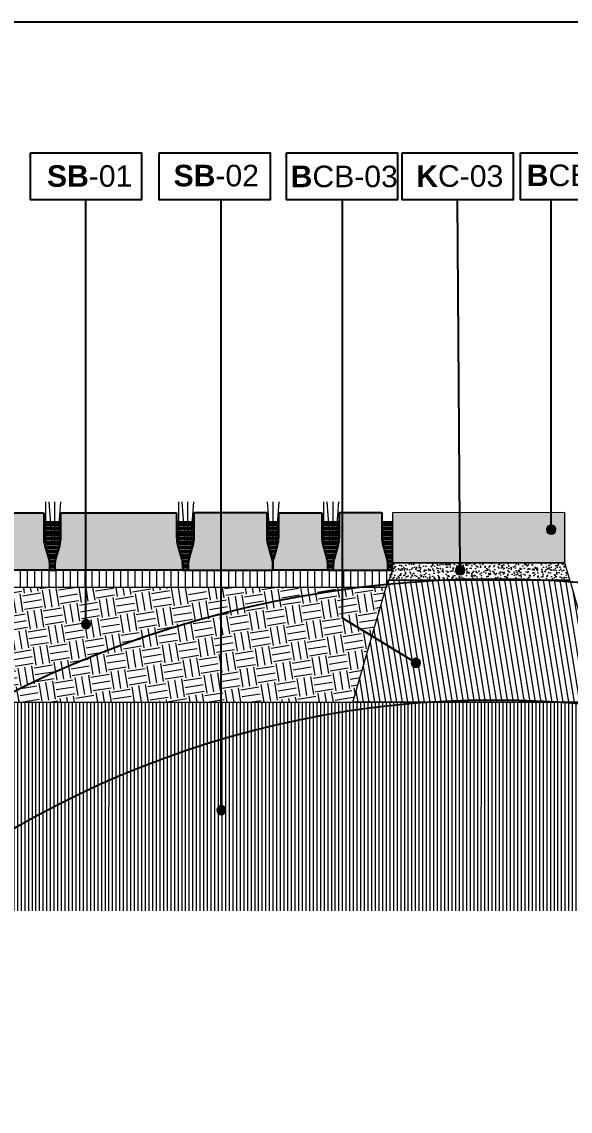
# Model space of a CAD drawing. Header units: metres. Extents: x -325 to 301, y -147 to 149.
# Drawn here: x 63.598 to 64.552, y 61.561 to 63.457 of the extents above; entities that cross this region are included whole.
import ezdxf

# ---------------------------------------------------------------- set-up
doc = ezdxf.new("R2010")
doc.units = ezdxf.units.M
doc.layers.get('Defpoints').update_dxf_attribs({"lineweight": 13})
doc.layers.add('-aux', color=50, linetype='Continuous', plot=False)
doc.layers.add('-AUX-TWQ', color=1, linetype='Continuous', plot=False)
doc.layers.add('0-TX-1_25', color=7, linetype='Continuous', true_color=0x3f4f7f)
doc.layers.add('3-TR-paviment fort', color=7, linetype='Continuous', true_color=0xd1d1d1)
for name, color, linetype, lineweight, true_color in [('03-TR-Paviment_05_Open Joint Precast Pavements', 7, 'Continuous', 5, 0xb3b3b3), ('3- TR terra vegetal', 7, 'Continuous', 0, 0xbea68e), ('3-TR sorra granitica', 7, 'Continuous', 0, 0xf2dac9), ('3-TR tot_u', 7, 'Continuous', 5, 0x787878)]:
    doc.layers.add(name, color=color, linetype=linetype, lineweight=lineweight, true_color=true_color)
for name, color, linetype, lineweight in [('1-CM', 7, 'Continuous', 0), ('1-L-GESPA', 64, 'Continuous', 0), ('3-TR Formigó', 252, 'Continuous', 0), ('3-TR Seleccionat', 44, 'Continuous', 0), ('3-TR Tot-u', 37, 'Continuous', 0)]:
    doc.layers.add(name, color=color, linetype=linetype, lineweight=lineweight)
for name, color, linetype in [('1-L- kodolé', 7, 'Continuous'), ('A-KEYPLAN_HATCH', 7, 'Continuous'), ('A_TEXT_2', 7, 'Continuous')]:
    doc.layers.add(name, color=color, linetype=linetype)
doc.styles.get("Standard").update_dxf_attribs({"font": 'arial.ttf'})
doc.dimstyles.new('ISO-25', dxfattribs={"dimtxt": 0.1, "dimasz": 0.1, "dimexe": 0.1, "dimexo": 0.1, "dimgap": 0.1, "dimtad": 1, "dimdec": 0, "dimlfac": 100, "dimzin": 9, "dimtxsty": 'Standard', "dimblk": 'OBLIQUE', "dimcen": 0.1, "dimadec": 0, "dimazin": 0, "dimtfac": 1, "dimtdec": 0, "dimtmove": 0, "dimatfit": 3, "dimldrblk": 'OBLIQUE', "dimfxl": 1, "dimarcsym": 0})
pattern_1 = [(2.097824849856748e-08, (73.62013766405813, 56.35226674942371), (-9.1534939350435e-13, 0.002499999999999997), [])]

# ---------------------------------------------------------------- blocks, each defined once
blk = doc.blocks.new('_Oblique')
at = {"color": 0, "lineweight": -2}
blk.add_line((-0.499999999995058, -0.4999999998130015), (0.500000000028669, 0.500000000163238), dxfattribs=at)
blk = doc.blocks.new('*D1198')
at = {"layer": '0-TX-1_25', "color": 0, "lineweight": -2, "transparency": 16777216}
for p, q in [((22.69626158234607, 61.75895126369822), (22.60932231856551, 61.75895126369822)), ((22.63432231856551, 61.75895126369822), (22.63432231856551, 61.60895131073281)), ((22.73432231856551, 61.60895131073281), (22.60932231856551, 61.60895131073281))]:
    blk.add_line(p, q, dxfattribs=at)
at = {"layer": 'Defpoints', "color": 0, "transparency": 16777216}
for p in [(22.72126158234607, 61.75895126369822), (22.63432231856551, 61.60895131073281), (66.3645737553828, 61.60895131073282)]:
    blk.add_point(p, dxfattribs=at)
at = {"layer": '0-TX-1_25', "color": 0, "lineweight": -2, "transparency": 16777216, "xscale": 0.025, "yscale": 0.025, "zscale": 0.025}
for p, rotation in [((22.63432231856551, 61.75895126369822), 90), ((22.63432231856551, 61.60895131073281), 270)]:
    blk.add_blockref('_Oblique', p, dxfattribs=dict(at, rotation=rotation))
at = {"layer": '0-TX-1_25', "color": 0, "transparency": 16777216, "insert": (22.59145226399526, 61.68395128721549), "char_height": 0.035, "attachment_point": 5, "rotation": 90}
blk.add_mtext('15', dxfattribs=at)
blk = doc.blocks.new('POINT')
at = {"layer": '0-TX-1_25'}
h = blk.add_hatch(dxfattribs=at)
h.set_pattern_fill('ANGLE', color=256)
h.set_pattern_definition([(0, (-83.74681484067048, -12.72584030761209), (0, 6.985), [5.08, -1.905]), (90, (-83.74681484067048, -12.72584030761209), (-6.985, 4.277078946022131e-16), [5.08, -1.905])])
edge = h.paths.add_edge_path()
edge.add_arc((0, 0), 0.0075, 0, 360)
h = blk.add_hatch(color=256, dxfattribs=at)
h.dxf.hatch_style = 1
edge = h.paths.add_edge_path()
edge.add_arc((0, 0), 0.0075, 0, 360)
blk.add_circle((0, 0), 0.0075, dxfattribs=at)
blk = doc.blocks.new('hatch keyplan 2')
at = {"layer": 'A-KEYPLAN_HATCH'}
blk.add_lwpolyline([(0, 0.005476596624248486), (0.012874798693294, 0.005476596623793739), (0.012874798693294, -2.273736754432321e-13), (0, 0)], close=True, dxfattribs=at)
blk = doc.blocks.new('hatch keyplan')
at = {"layer": 'A-KEYPLAN_HATCH'}
blk.add_blockref('hatch keyplan 2', (1.430579833341536, 0.8521467901477053), dxfattribs=at)
blk = doc.blocks.new('SB-01')
at = {"layer": 'A-KEYPLAN_HATCH'}
blk.add_blockref('hatch keyplan', (-1.430579833341536, -0.8521467901477053), dxfattribs=at)
at = {"layer": 'A_TEXT_2', "insert": (-0.0007977307988561444, 0.004032374434375541), "char_height": 0.0025, "attachment_point": 1}
blk.add_mtext_dynamic_manual_height_columns('\\pi0.00271;{\\fArial|b1|i0|c0|p34;SB}-01', width=0.01456192034901793, gutter_width=0.015, heights=[0], dxfattribs=at)
blk = doc.blocks.new('SB-02')
at = {"layer": 'A-KEYPLAN_HATCH'}
blk.add_blockref('hatch keyplan', (-1.430579833341138, -0.8521467901475916), dxfattribs=at)
at = {"layer": 'A_TEXT_2', "insert": (-0.0007977306930945227, 0.004083503112326525), "char_height": 0.0025, "attachment_point": 1}
blk.add_mtext_dynamic_manual_height_columns('\\pi0.00249;{\\fArial|b1|i0|c0|p34;SB}-02', width=0.01456192034901793, gutter_width=0.015, heights=[0], dxfattribs=at)
blk = doc.blocks.new('K02')
at = {"layer": 'A-KEYPLAN_HATCH'}
blk.add_blockref('hatch keyplan', (-1.430579833245696, -0.8521467901477054), dxfattribs=at)
at = {"layer": 'A_TEXT_2', "insert": (-0.0007977307987558913, 0.004020148496218123), "char_height": 0.0025, "attachment_point": 1}
blk.add_mtext_dynamic_manual_height_columns('\\pi0.00244;{\\fArial|b1|i0|c0|p34;K}C-03', width=0.01456192034901793, gutter_width=0.015, heights=[0], dxfattribs=at)
blk = doc.blocks.new('B-CB03')
at = {"layer": 'A-KEYPLAN_HATCH'}
blk.add_blockref('hatch keyplan', (-1.430579833438594, -0.8521467901477053), dxfattribs=at)
at = {"layer": 'A_TEXT_2', "insert": (-0.0007977309449526127, 0.00398371515799123), "char_height": 0.0025, "attachment_point": 1}
blk.add_mtext_dynamic_manual_height_columns('\\pi0.00128;{\\fArial|b1|i0|c0|p34;B}CB-03', width=0.01456192034901793, gutter_width=0.015, heights=[0], dxfattribs=at)
blk = doc.blocks.new('B-CB01')
at = {"layer": 'A-KEYPLAN_HATCH'}
blk.add_blockref('hatch keyplan', (-1.430579833341536, -0.8521467901477052), dxfattribs=at)
at = {"layer": 'A_TEXT_2', "insert": (-0.0007977308478921419, 0.004105509799023688), "char_height": 0.0025, "attachment_point": 1}
blk.add_mtext_dynamic_manual_height_columns('\\pi0.00152;{\\fArial|b1|i0|c0|p34;B}CB-01', width=0.01456192034901793, gutter_width=0.015, heights=[0], dxfattribs=at)

msp = doc.modelspace()

# ---------------------------------------------------------------- hatches: boundary and pattern name
at = {"layer": '03-TR-Paviment_05_Open Joint Precast Pavements'}
h = msp.add_hatch(color=256, dxfattribs=at)
h.dxf.hatch_style = 1
edge = h.paths.add_edge_path()
edge.add_line((63.55149528033185, 62.50227025017213), (63.55149527893487, 62.51046602852713))
edge.add_arc((63.59991284220985, 62.51046602749673), 0.04841756327498815, 164.000979654268, 179.9999987806572, ccw=False)
edge.add_line((63.55337066504258, 62.5238109208278), (63.55931730589914, 62.54455065593194))
edge.add_arc((63.50438613367368, 62.56030089676432), 0.05714458651824171, 344.0009824426729, 360.0000015689542)
edge.add_line((63.56153072019193, 62.56030089832913), (63.56153072065759, 62.60142617259245))
edge.add_line((63.56153072065759, 62.60142617259245), (63.56232792579654, 62.60142617352378))
edge.add_line((63.56232792579654, 62.60142617352378), (63.56232792486522, 62.60227024933394))
edge.add_line((63.56232792486522, 62.60227024933394), (63.6356257197735, 62.6022702497996))
edge.add_line((63.6356257197735, 62.6022702497996), (63.6356257197735, 62.60142617166113))
edge.add_line((63.6356257197735, 62.60142617166113), (63.63642292584377, 62.60142617631774))
edge.add_line((63.63642292584377, 62.60142617631774), (63.63642292491245, 62.56030089879479))
edge.add_arc((63.69356751308747, 62.56030089699715), 0.05714458817501369, 179.9999981975992, 195.9990173238823)
edge.add_line((63.63863633920523, 62.54455065593194), (63.64458297913048, 62.52381091663685))
edge.add_arc((63.59804081332782, 62.51046602659238), 0.04841755144470793, 1.187433497307211e-06, 15.999020313821802, ccw=False)
edge.add_line((63.64645836477253, 62.51046602759581), (63.64645836384121, 62.50227024924081))
edge.add_line((63.64645836384121, 62.50227024924081), (63.55149528033185, 62.50227025017213))
h = msp.add_hatch(color=256, dxfattribs=at)
h.dxf.hatch_style = 1
edge = h.paths.add_edge_path()
edge.add_line((63.65645836548033, 62.50227024924081), (63.65645836454901, 62.51046602806147))
edge.add_arc((63.70487592262083, 62.51046602798936), 0.04841755807181869, 164.000980788274, 179.9999999146638, ccw=False)
edge.add_line((63.65833375019106, 62.52381091896515), (63.66428039058196, 62.5445506540693))
edge.add_arc((63.60934921219506, 62.56030089914655), 0.05714459361101479, 344.0009800541321, 359.9999991804148)
edge.add_line((63.66649380580607, 62.56030089832913), (63.66649380580607, 62.60142617259245))
edge.add_line((63.66649380580607, 62.60142617259245), (63.66729101094502, 62.60142617259245))
edge.add_line((63.66729101094502, 62.60142617259245), (63.66729101094502, 62.60227024840262))
edge.add_line((63.66729101094502, 62.60227024840262), (63.86686246025461, 62.60227024933394))
edge.add_line((63.86686246025461, 62.60227024933394), (63.86686246025461, 62.60142617212679))
edge.add_line((63.86686246025461, 62.60142617212679), (63.86765966585922, 62.60142617585208))
edge.add_line((63.86765966585922, 62.60142617585208), (63.86765966539356, 62.56030089926045))
edge.add_arc((63.9248042566493, 62.56030089534037), 0.05714459125574236, 179.999996069543, 195.9990151958259)
edge.add_line((63.86987307922068, 62.54455065546628), (63.87581971914592, 62.52381091617119))
edge.add_arc((63.82927755168649, 62.51046602589388), 0.0484175531014875, 9.119091828324599e-07, 15.999020038297317, ccw=False)
edge.add_line((63.87769510478797, 62.51046602666449), (63.87769510478797, 62.50227024830949))
edge.add_line((63.87769510478797, 62.50227024830949), (63.65645836548033, 62.50227024924081))
h = msp.add_hatch(color=256, dxfattribs=at)
h.dxf.hatch_style = 1
edge = h.paths.add_edge_path()
edge.add_line((64.03525714644316, 62.50227024644684), (64.03525714644316, 62.5104660252675))
edge.add_arc((63.98683959310884, 62.51046602284012), 0.04841755333431769, 2.87248897191714e-06, 15.99902199887704)
edge.add_line((64.03338176033544, 62.5238109147742), (64.02743512087586, 62.54455065080967))
edge.add_arc((64.08236629996127, 62.56030089091659), 0.05714459291252252, 179.9999958360964, 195.9990149623792, ccw=False)
edge.add_line((64.02522170704874, 62.5603008950695), (64.02522170798007, 62.60142616886716))
edge.add_line((64.02522170798007, 62.60142616886716), (64.02442450051281, 62.60142616933283))
edge.add_line((64.02442450051281, 62.60142616933283), (64.02442450097847, 62.60227024653997))
edge.add_line((64.02442450097847, 62.60227024653997), (63.89859862926501, 62.60227024840262))
edge.add_line((63.89859862926501, 62.60227024840262), (63.89859863066199, 62.60142616933283))
edge.add_line((63.89859863066199, 62.60142616933283), (63.89780142459172, 62.60142617398944))
edge.add_line((63.89780142459172, 62.60142617398944), (63.89780142459172, 62.56030089739781))
edge.add_arc((63.84065683571821, 62.5603009005705), 0.05714458887350569, 344.00097769263544, 359.9999968189188, ccw=False)
edge.add_line((63.89558800890195, 62.54455065453496), (63.88964136990803, 62.52381091617119))
edge.add_arc((63.93618354021537, 62.51046602211466), 0.0484175568807084, 164.0009765915925, 179.9999957179801)
edge.add_line((63.88776598333466, 62.51046602573317), (63.88776598380032, 62.5022702469125))
edge.add_line((63.88776598380032, 62.5022702469125), (64.03525714644316, 62.50227024644684))
h = msp.add_hatch(color=256, dxfattribs=at)
h.dxf.hatch_style = 1
edge = h.paths.add_edge_path()
edge.add_line((64.03525714644316, 62.50227024504986), (64.03525714644316, 62.5104660252675))
edge.add_arc((64.08367470617176, 62.51046602542822), 0.0484175597286054, 164.0009810638008, 180.0000001901881, ccw=False)
edge.add_line((64.03713253208521, 62.52381091663685), (64.04307917154479, 62.54455065080967))
edge.add_arc((63.98814799458183, 62.56030089399732), 0.05714459172140441, 344.0009814818482, 360.0000006081311)
edge.add_line((64.04529258630323, 62.56030089460384), (64.04529258723456, 62.60142616933283))
edge.add_line((64.04529258723456, 62.60142616933283), (64.04608979190785, 62.60142616933283))
edge.add_line((64.04608979190785, 62.60142616933283), (64.04608979237351, 62.60227024514299))
edge.add_line((64.04608979237351, 62.60227024514299), (64.11938758635047, 62.60227024607431))
edge.add_line((64.11938758635047, 62.60227024607431), (64.11938758635047, 62.60142616886716))
edge.add_line((64.11938758635047, 62.60142616886716), (64.12018479148942, 62.60142617166113))
edge.add_line((64.12018479148942, 62.60142617166113), (64.12018479195508, 62.56030089460384))
edge.add_arc((64.17732937704938, 62.56030089492864), 0.05714458509429221, 180.0000003256555, 195.9990194519371)
edge.add_line((64.12239820671353, 62.54455065267231), (64.12834484663877, 62.52381091337722))
edge.add_arc((64.08180267752256, 62.51046602286709), 0.04841755475826025, 6.3638481151429e-07, 15.999019762774992, ccw=False)
edge.add_line((64.13022023228082, 62.51046602340486), (64.1302202313495, 62.50227024504986))
edge.add_line((64.1302202313495, 62.50227024504986), (64.03525714644316, 62.50227024504986))
h = msp.add_hatch(color=256, dxfattribs=at)
h.dxf.hatch_style = 1
edge = h.paths.add_edge_path()
edge.add_line((64.23518331649798, 62.50227024504986), (64.23518331696364, 62.51046602666449))
edge.add_arc((64.18676576078143, 62.51046602801632), 0.04841755618221556, 359.9999984002807, 375.9990175266685)
edge.add_line((64.23330793178725, 62.52381091710251), (64.22736129093069, 62.54455065174099))
edge.add_arc((64.28229246600404, 62.56030089635259), 0.05714459029745565, 180.0000012864785, 195.9990204127616, ccw=False)
edge.add_line((64.22514787570658, 62.5603008950695), (64.22514787570658, 62.60142616933283))
edge.add_line((64.22514787570658, 62.60142616933283), (64.22435066963631, 62.60142617026415))
edge.add_line((64.22435066963631, 62.60142617026415), (64.22435067056763, 62.60227024700563))
edge.add_line((64.22435067056763, 62.60227024700563), (64.15105287519368, 62.60227024607431))
edge.add_line((64.15105287519368, 62.60227024607431), (64.15105287705633, 62.60142616793584))
edge.add_line((64.15105287705633, 62.60142616793584), (64.15025567145172, 62.60142617166113))
edge.add_line((64.15025567145172, 62.60142617166113), (64.15025567191738, 62.56030089460384))
edge.add_arc((64.0931110832767, 62.56030089611976), 0.05714458864068208, 344.0009793537936, 359.99999848007474, ccw=False)
edge.add_line((64.14804225669327, 62.54455065174099), (64.14209561630237, 62.52381091384288))
edge.add_arc((64.18863778777386, 62.51046602807025), 0.04841755571655446, 164.000986394491, 180.0000055208787)
edge.add_line((64.1402202320573, 62.51046602340486), (64.1402202320573, 62.50227024504986))
edge.add_line((64.1402202320573, 62.50227024504986), (64.23518331649798, 62.50227024504986))
at = {"layer": '3- TR terra vegetal'}
h = msp.add_hatch(dxfattribs=at)
h.set_pattern_fill('_USER', color=256, scale=0.002499999999999998, angle=-35.64647221588461, style=0, pattern_type=0)
h.set_pattern_definition(pattern_1)
edge = h.paths.add_edge_path()
edge.add_line((63.64645836477253, 62.50226675119322), (63.65645836268637, 62.50226675119322))
edge.add_line((63.65645836268637, 62.50226675119322), (63.65645836408335, 62.51046252954822))
edge.add_arc((63.70487591837679, 62.51046253232389), 0.04841755429343672, 164.0009841585287, 180.0000032846403, ccw=False)
edge.add_line((63.65833374879408, 62.52380741952058), (63.66428038871932, 62.54454715881567))
edge.add_arc((63.60934921649364, 62.56029739964808), 0.05714458651846128, 344.0009824427063, 360.0000015689258)
edge.add_line((63.6664938030121, 62.56029740121286), (63.6664938030121, 62.5858600126214))
edge.add_line((63.6664938030121, 62.5858600126214), (63.63642292398113, 62.58586001169007))
edge.add_line((63.63642292398113, 62.58586001169007), (63.63642292537811, 62.5602974007472))
edge.add_arc((63.69356751686659, 62.56029739848388), 0.05714459148847344, 179.9999977306917, 195.9990168570026)
edge.add_line((63.6386363396709, 62.54454715695303), (63.64458297913048, 62.52380741905492))
edge.add_arc((63.59804081829763, 62.51046252970887), 0.04841754647490105, 2.0140907963650534e-06, 15.999021140302602, ccw=False)
edge.add_line((63.64645836477253, 62.51046253141087), (63.64645836477253, 62.50226675119322))
edge.add_line((63.64645836477253, 62.50226675119322), (63.65645836268637, 62.50226675119322))
h = msp.add_hatch(dxfattribs=at)
h.set_pattern_fill('_USER', color=256, scale=0.002499999999999998, angle=-35.64647221588461, style=0, pattern_type=0)
h.set_pattern_definition(pattern_1)
edge = h.paths.add_edge_path()
edge.add_line((63.87776598355818, 62.50226675771248), (63.88776598240334, 62.50226675817814))
edge.add_line((63.88776598240334, 62.50226675817814), (63.887765982869, 62.51046253606748))
edge.add_arc((63.93618353597132, 62.51046253529676), 0.04841755310231832, 164.0009799618446, 179.9999990879563, ccw=False)
edge.add_line((63.88964136851105, 62.52380742557418), (63.89558800843629, 62.54454716533493))
edge.add_arc((63.84065683597778, 62.56029740451056), 0.05714458628563054, 344.0009841038694, 360.0000032300888)
edge.add_line((63.89780142226341, 62.56029740773212), (63.89780142272907, 62.58586001308706))
edge.add_line((63.89780142272907, 62.58586001308706), (63.86773054462942, 62.58586001215573))
edge.add_line((63.86773054462942, 62.58586001215573), (63.86773054462942, 62.56029740726646))
edge.add_arc((63.92487513492678, 62.56029740854953), 0.05714459029735509, 180.0000012864643, 195.9990204127753)
edge.add_line((63.86994395985353, 62.54454716393795), (63.87589059884745, 62.52380742510852))
edge.add_arc((63.82934843493388, 62.51046253364002), 0.04841755002128424, 3.423621876663674e-06, 15.999022549835672, ccw=False)
edge.add_line((63.87776598495516, 62.51046253653314), (63.87776598355818, 62.50226675771248))
edge.add_line((63.87776598355818, 62.50226675771248), (63.88776598240334, 62.50226675817814))
h = msp.add_hatch(dxfattribs=at)
h.set_pattern_fill('_USER', color=256, scale=0.002499999999999998, angle=-35.64647221588461, style=0, pattern_type=0)
h.set_pattern_definition(pattern_1)
edge = h.paths.add_edge_path()
edge.add_line((64.03525714504617, 62.50226674979623), (64.0352571459775, 62.51046252815124))
edge.add_arc((64.08367469838132, 62.51046253235086), 0.04841755240381947, 164.0009858435818, 180.0000049696959, ccw=False)
edge.add_line((64.03713253022256, 62.52380741765793), (64.04307916968214, 62.54454715602171))
edge.add_arc((63.98814799437574, 62.56029739897655), 0.05714459006485122, 344.0009812484369, 360.000000374656)
edge.add_line((64.04529258444059, 62.56029739935022), (64.04529258397493, 62.58586001308706))
edge.add_line((64.04529258397493, 62.58586001308706), (64.02522170425478, 62.58586001122441))
edge.add_line((64.02522170425478, 62.58586001122441), (64.02522170658308, 62.56029739888456))
edge.add_arc((64.08236629972833, 62.56029739638841), 0.05714459314525305, 179.9999974972451, 195.9990166235559)
edge.add_line((64.02743512087586, 62.54454715462472), (64.03338176126677, 62.52380741579529))
edge.add_arc((63.98683960185787, 62.51046252833885), 0.04841754458529064, 3.2903500368774985e-07, 15.99901945524698, ccw=False)
edge.add_line((64.03525714644316, 62.5104625286169), (64.03525714551184, 62.50226674933057))
h = msp.add_hatch(dxfattribs=at)
h.set_pattern_fill('_USER', color=256, scale=0.002499999999999998, angle=-35.64647221588461, style=0, pattern_type=0)
h.set_pattern_definition(pattern_1)
edge = h.paths.add_edge_path()
edge.add_line((64.13022023041817, 62.50226674560528), (64.14022022833201, 62.50226674467396))
edge.add_line((64.14022022833201, 62.50226674467396), (64.140220229729, 62.51046252396029))
edge.add_arc((64.1886377856792, 62.51046252696879), 0.04841755595020923, 164.0009844340507, 180.0000035601644, ccw=False)
edge.add_line((64.14209561443973, 62.52380741439831), (64.14804225343364, 62.54454715183076))
edge.add_arc((64.09311107812724, 62.5602973947856), 0.05714459006485122, 344.0009812484369, 360.000000374656)
edge.add_line((64.15025566819209, 62.56029739515927), (64.15025566865775, 62.58586001401838))
edge.add_line((64.15025566865775, 62.58586001401838), (64.12018479009244, 62.58586001308706))
edge.add_line((64.12018479009244, 62.58586001308706), (64.1201847905581, 62.56029739422794))
edge.add_arc((64.17732938393618, 62.56029739338857), 0.05714459337808365, 179.9999991584081, 195.9990182847188)
edge.add_line((64.12239820531654, 62.54454714996811), (64.12834484524178, 62.52380741300132))
edge.add_arc((64.08180268109538, 62.51046252318961), 0.04841754978845337, 1.4630419968852948e-06, 15.999020589255679, ccw=False)
edge.add_line((64.13022023088384, 62.51046252442595), (64.13022023041817, 62.50226674560528))
edge.add_line((64.13022023041817, 62.50226674560528), (64.14022022833201, 62.50226674467396))
h = msp.add_hatch(dxfattribs=at)
h.set_pattern_fill('_USER', color=256, scale=0.002499999999999998, angle=-35.64647221588461, style=0, pattern_type=0)
h.set_pattern_definition([(2.097824849856748e-08, (73.72510075106926, 56.35226674988937), (-9.1534939350435e-13, 0.002499999999999997), [])])
edge = h.paths.add_edge_path()
edge.add_line((64.23518331649798, 62.50226674513962), (64.24314761555839, 62.50226674560528))
edge.add_line((64.24314761555839, 62.50226674560528), (64.24314761555839, 62.58586001308706))
edge.add_line((64.24314761555839, 62.58586001308706), (64.2251478766379, 62.58586001355272))
edge.add_line((64.2251478766379, 62.58586001355272), (64.2251478766379, 62.56029739422794))
edge.add_arc((64.28229246196493, 62.56029739620951), 0.05714458532702341, 180.0000019868044, 195.999021113114)
edge.add_line((64.22736129186201, 62.54454715229642), (64.23330793178725, 62.52380741346698))
edge.add_arc((64.18676576929762, 62.5104625238881), 0.04841754813168063, 1.7385663113600458e-06, 15.99902086477789, ccw=False)
edge.add_line((64.2351833174293, 62.51046252535727), (64.23518331649798, 62.50226674513962))
edge.add_line((64.23518331649798, 62.50226674513962), (64.24314761555839, 62.50226674560528))
at = {"layer": '3-TR Formigó'}
h = msp.add_hatch(dxfattribs=at)
h.set_pattern_fill('ANSI31', color=256, scale=0.003, angle=234.1752438963392, style=0)
h.set_pattern_definition([(279.1752438963392, (25.25207605104771, -29.24300083719071), (0.009403130041245794, 0.001518805592372137), [])])
h.paths.add_polyline_path([(64.23594790263424, 62.48499376552572), (64.55144144622629, 62.48509361785635), (64.61192386651085, 62.27227042686302), (64.17437135931316, 62.27227042686265)])
at = {"layer": '3-TR Seleccionat'}
h = msp.add_hatch(dxfattribs=at)
h.set_pattern_fill('ANSI31', color=256, scale=0.002, angle=225, style=0)
h.set_pattern_definition([(270, (441140.6111021997, -650774.4941632827), (-0.00635, -1.734723475976807e-18), [])])
h.paths.add_polyline_path([(62.97775350951675, 62.27227042686265), (62.97775351137706, 61.90941711434738), (65.81314759709026, 61.90941711388172), (65.81314759718781, 62.12227037463686), (64.65611843249023, 62.12227024611921), (64.61192386651085, 62.27227042686302)])
at = {"layer": '3-TR sorra granitica'}
h = msp.add_hatch(dxfattribs=at)
h.set_pattern_fill('LINE', color=256, scale=0.09999999999999998, angle=54.35352778411538, style=0)
h.set_pattern_definition([(90.0000000228635, (86.83336470652081, 270.6579188164889), (-0.0125, -4.988090669677536e-12), [])])
h.paths.add_polyline_path([(64.24314761602405, 62.47227042453434), (62.97775351091373, 62.47227046458121), (62.97775351044807, 62.50227046577331), (64.24314761509272, 62.50227042479511)])
at = {"layer": '3-TR Tot-u'}
h = msp.add_hatch(dxfattribs=at)
h.set_pattern_fill('EARTH', color=256, scale=0.005, angle=-80.8247561036608, style=0)
h.set_pattern_definition([(279.1752438963392, (-123.8014525341938, 21.83635813059375), (0.03640645211205976, -0.02628108149624554), [0.03175, -0.03175]), (279.1752438963392, (-123.7896986216422, 21.83825663758422), (0.03640645211205976, -0.02628108149624554), [0.03175, -0.03175]), (279.1752438963392, (-123.7779447090906, 21.84015514457468), (0.03640645211205976, -0.02628108149624554), [0.03175, -0.03175]), (9.175243896339197, (-123.7733939025766, 21.83687000938765), (0.02628108149624554, 0.03640645211205976), [0.03175, -0.03175]), (9.175243896339197, (-123.7714953955862, 21.82511609683609), (0.02628108149624554, 0.03640645211205976), [0.03175, -0.03175]), (9.175243896339197, (-123.7695968885957, 21.81336218428454), (0.02628108149624554, 0.03640645211205976), [0.03175, -0.03175])])
h.paths.add_polyline_path([(62.97775350905108, 62.27227042732831), (64.17437135931316, 62.27227042686265), (64.21278786432914, 62.4045229802139), (64.23228605494239, 62.47227046933576), (62.97775351091373, 62.47227042686265)])
at = {"layer": '3-TR tot_u'}
h = msp.add_hatch(dxfattribs=at)
h.set_pattern_fill('AR-CONC', color=256, scale=8.999999999999999e-05, angle=89.12013604502302)
h.set_pattern_definition([(139.120136045023, (-19.90185221592576, 41.36645734830072), (0.001686133734558681, 0.01637265856101822), [0.0017145, -0.0188595]), (84.12013604502302, (-19.90185221592576, 41.36645734830072), (-0.01724179617372197, -0.00290748711466006), [0.0013716, -0.0150876525753]), (189.571580745023, (-19.90171170517509, 41.36782173213219), (-0.01555566173899593, 0.01346517139233876), [0.001457100792, -0.016028122014]), (135.304336045023, (-19.90642367684545, 41.3665275555643), (0.004158003480228345, 0.0243361331650143), [0.00257175, -0.02828925]), (185.755693655023, (-19.90607717904238, 41.36855556489268), (-0.02193762528519581, 0.02170580378220735), [0.0021856520826, -0.0240422047344]), (80.30428721502301, (-19.90642367684545, 41.3665275555643), (-0.02193762528408031, 0.02170580378340302), [0.0020573970363, -0.0226313758728]), (110.120136045023, (-19.90524570798372, 41.36879573420825), (0.009412318671021732, 0.01350235245712325), [0.001714499999999998, -0.01885949999999997]), (55.12013604502305, (-19.90524570798372, 41.36879573420825), (-0.01648954995488549, 0.005816080520404791), [0.0013716, -0.0150876]), (160.571581045023, (-19.9044613480899, 41.36992093024575), (-0.007077231369881504, 0.01931843294841979), [0.001457100791999999, -0.01602809438399998]), (126.620136045023, (-19.90185221592576, 41.36645734830072), (-0.007604787665115693, 0.0003947993495843407), [0, -0.01490472, 0, -0.0153162, 0, -0.01514475]), (96.620136045023, (-19.90185221592576, 41.36645734830072), (-0.00892284167387205, 0.006151513382976603), [0, -0.00873252, 0, -0.01456182, 0, -0.005772150000000001]), (56.62013604502302, (-19.90193049702468, 41.36136016937527), (0.0007029168097867468, 0.01219379739058277), [0, -0.005715, 0, -0.0178308, 0, -0.0236601]), (46.62013604502302, (-19.90196560065648, 41.35907443891544), (-0.002083394992122018, 0.01336519464819413), [0, -0.0074295, 0, -0.01184148, 0, -0.0168021])])
h.paths.add_polyline_path([(64.23599997795223, 62.48499376703271), (64.24445052829235, 62.51451831841048), (64.54270869558063, 62.51499376560703), (64.55172417167891, 62.48387084689472)])
at = {"layer": '3-TR-paviment fort'}
msp.add_hatch(color=256, dxfattribs=at).paths.add_polyline_path([(64.24457129493663, 62.60224636273109), (64.2445881607228, 62.51499650163227), (64.5445885097825, 62.51509145043441), (64.5445712896281, 62.602304354558), (64.39457129228236, 62.60227535864455)])

# ---------------------------------------------------------------- linework, layer by layer
at = {"layer": '-aux'}
msp.add_lwpolyline([(12.23447743480324, 63.4566912249669), (142.2344774348032, 63.4566912249669)], dxfattribs=at)
for points in [[(63.64645836477253, 62.50226675119322), (63.65645836268637, 62.50226675119322), (63.65645836408335, 62.51046252954822, -0.06992251114754273), (63.65833374879408, 62.52380741952058), (63.66428038871932, 62.54454715881567, 0.06992251114800961), (63.6664938030121, 62.56029740121286), (63.6664938030121, 62.5858600126214), (63.63642292398113, 62.58586001169007), (63.63642292537811, 62.5602974007472, 0.0699225111484148), (63.6386363396709, 62.54454715695303), (63.64458297913048, 62.52380741905492, -0.06992251114798485), (63.64645836477253, 62.51046253141087), (63.64645836477253, 62.50226675119322), (63.65645836268637, 62.50226675119322)], [(63.87776598355818, 62.50226675771248), (63.88776598240334, 62.50226675817814), (63.887765982869, 62.51046253606748, -0.06992251114754273), (63.88964136851105, 62.52380742557418), (63.89558800843629, 62.54454716533493, 0.06992251114800961), (63.89780142226341, 62.56029740773212), (63.89780142272907, 62.58586001308706), (63.86773054462942, 62.58586001215573), (63.86773054462942, 62.56029740726646, 0.0699225111484148), (63.86994395985353, 62.54454716393795), (63.87589059884745, 62.52380742510852, -0.06992251114798485), (63.87776598495516, 62.51046253653314), (63.87776598355818, 62.50226675771248), (63.88776598240334, 62.50226675817814)], [(64.03525714551184, 62.50226674933057), (64.03525714504617, 62.50226674979623), (64.0352571459775, 62.51046252815124, -0.06992251114754273), (64.03713253022256, 62.52380741765793), (64.04307916968214, 62.54454715602171, 0.06992251114800961), (64.04529258444059, 62.56029739935022), (64.04529258397493, 62.58586001308706), (64.02522170425478, 62.58586001122441), (64.02522170658308, 62.56029739888456, 0.0699225111484148), (64.02743512087586, 62.54454715462472), (64.03338176126677, 62.52380741579529, -0.06992251114798485), (64.03525714644316, 62.5104625286169), (64.03525714551184, 62.50226674933057), (64.03525714504617, 62.50226674979623)], [(64.13022023041817, 62.50226674560528), (64.14022022833201, 62.50226674467396), (64.140220229729, 62.51046252396029, -0.06992251114754273), (64.14209561443973, 62.52380741439831), (64.14804225343364, 62.54454715183076, 0.06992251114800961), (64.15025566819209, 62.56029739515927), (64.15025566865775, 62.58586001401838), (64.12018479009244, 62.58586001308706), (64.1201847905581, 62.56029739422794, 0.0699225111484148), (64.12239820531654, 62.54454714996811), (64.12834484524178, 62.52380741300132, -0.06992251114798485), (64.13022023088384, 62.51046252442595), (64.13022023041817, 62.50226674560528), (64.14022022833201, 62.50226674467396)], [(64.23518331649798, 62.50226674513962), (64.24314761555839, 62.50226674560528), (64.24314761555839, 62.58586001308706), (64.2251478766379, 62.58586001355272), (64.2251478766379, 62.56029739422794, 0.0699225111484148), (64.22736129186201, 62.54454715229642), (64.23330793178725, 62.52380741346698, -0.06992251114798485), (64.2351833174293, 62.51046252535727), (64.23518331649798, 62.50226674513962), (64.24314761555839, 62.50226674560528)]]:
    msp.add_lwpolyline(points, format="xyb", dxfattribs=at)
at = {"layer": '-AUX-TWQ'}
for radius in [1.879437642600315, 1.668892107557383]:
    msp.add_circle((64.41996893360249, 60.60758999764829), radius, dxfattribs=at)
at = {"layer": '0-TX-1_25'}
for points in [[(63.71004153473276, 62.40819165019929), (63.71004153473276, 63.14653293287228)], [(63.9454710133784, 62.08447668461446), (63.9454710133784, 63.14653293287228)], [(64.28377944642091, 62.34087392311613), (64.15632910837815, 62.41850016525143), (64.15632910837815, 63.14653293287229)], [(64.36071168021681, 62.50194179921846), (64.3565040738215, 63.14661778404997)], [(64.5194466663354, 62.57271201566346), (64.51944666634554, 63.14661778404732)]]:
    msp.add_lwpolyline(points, dxfattribs=at)
at = {"layer": '1-CM'}
for p, q in [((64.23228605494239, 62.47227046933576), (62.97775351091373, 62.47227042686265)), ((62.97775350951675, 62.27227042686265), (64.61192386651096, 62.27227042686265))]:
    msp.add_line(p, q, dxfattribs=at)
for points in [[(64.24314761556633, 62.60224636273109), (64.2431644813525, 62.51499650163227), (64.5431648304122, 62.51509145043441), (64.54314761025779, 62.602304354558), (64.24314761556633, 62.60224636273109)], [(64.23228603872192, 62.47227042453434), (62.97775351091373, 62.47227046458121), (62.97775351044807, 62.50227046577331), (64.24314761509272, 62.50227042479511)], [(64.23594790263424, 62.48499376552572), (64.55144144622629, 62.48509361785635), (64.61192386651096, 62.27227042686265), (64.17437135931316, 62.27227042686265)]]:
    msp.add_lwpolyline(points, close=True, dxfattribs=at)
for points in [[(64.5431648304122, 62.51509145043441), (64.24316449442126, 62.51492889442306)], [(64.55144144622629, 62.48509361785635), (64.5431648304122, 62.51509145043441)], [(64.5514581954652, 62.48502033873543), (64.23594790263424, 62.48499376552572)]]:
    msp.add_lwpolyline(points, dxfattribs=at)
at = {"layer": '1-L- kodolé'}
for points in [[(63.55149528033185, 62.50227025017213), (63.55149527893487, 62.51046602852713, -0.06992251114875708), (63.55337066504258, 62.5238109208278), (63.55931730589914, 62.54455065593194, 0.0699225111482901), (63.56153072019193, 62.56030089832913), (63.56153072065759, 62.60142617259245), (63.56232792579654, 62.60142617352378), (63.56232792486522, 62.60227024933394), (63.6356257197735, 62.6022702497996), (63.6356257197735, 62.60142617166113), (63.63642292584377, 62.60142617631774), (63.63642292491245, 62.56030089879479, 0.0699225111482901), (63.63863633920523, 62.54455065593194), (63.64458297913048, 62.52381091663685, -0.06992251114875708), (63.64645836477253, 62.51046602759581), (63.64645836384121, 62.50227024924081)], [(63.65645836548033, 62.50227024924081), (63.65645836454901, 62.51046602806147, -0.06992251114875708), (63.65833375019106, 62.52381091896515), (63.66428039058196, 62.5445506540693, 0.0699225111482901), (63.66649380580607, 62.56030089832913), (63.66649380580607, 62.60142617259245), (63.66729101094502, 62.60142617259245), (63.66729101094502, 62.60227024840262), (63.86686246025461, 62.60227024933394), (63.86686246025461, 62.60142617212679), (63.86765966585922, 62.60142617585208), (63.86765966539356, 62.56030089926045, 0.0699225111482901), (63.86987307922068, 62.54455065546628), (63.87581971914592, 62.52381091617119, -0.06992251114875708), (63.87769510478797, 62.51046602666449), (63.87769510478797, 62.50227024830949)], [(64.03525714644316, 62.50227024644684), (64.03525714644316, 62.5104660252675, 0.06992251114875708), (64.03338176033544, 62.5238109147742), (64.02743512087586, 62.54455065080967, -0.0699225111482901), (64.02522170704874, 62.5603008950695), (64.02522170798007, 62.60142616886716), (64.02442450051281, 62.60142616933283), (64.02442450097847, 62.60227024653997), (63.89859862926501, 62.60227024840262), (63.89859863066199, 62.60142616933283), (63.89780142459172, 62.60142617398944), (63.89780142459172, 62.56030089739781, -0.0699225111482901), (63.89558800890195, 62.54455065453496), (63.88964136990803, 62.52381091617119, 0.06992251114875708), (63.88776598333466, 62.51046602573317), (63.88776598380032, 62.5022702469125)], [(64.03525714644316, 62.50227024504986), (64.03525714644316, 62.5104660252675, -0.06992251114875708), (64.03713253208521, 62.52381091663685), (64.04307917154479, 62.54455065080967, 0.0699225111482901), (64.04529258630323, 62.56030089460384), (64.04529258723456, 62.60142616933283), (64.04608979190785, 62.60142616933283), (64.04608979237351, 62.60227024514299), (64.11938758635047, 62.60227024607431), (64.11938758635047, 62.60142616886716), (64.12018479148942, 62.60142617166113), (64.12018479195508, 62.56030089460384, 0.0699225111482901), (64.12239820671353, 62.54455065267231), (64.12834484663877, 62.52381091337722, -0.06992251114875708), (64.13022023228082, 62.51046602340486), (64.1302202313495, 62.50227024504986)], [(64.23518331649798, 62.50227024504986), (64.23518331696364, 62.51046602666449, 0.06992251114875708), (64.23330793178725, 62.52381091710251), (64.22736129093069, 62.54455065174099, -0.0699225111482901), (64.22514787570658, 62.5603008950695), (64.22514787570658, 62.60142616933283), (64.22435066963631, 62.60142617026415), (64.22435067056763, 62.60227024700563), (64.15105287519368, 62.60227024607431), (64.15105287705633, 62.60142616793584), (64.15025567145172, 62.60142617166113), (64.15025567191738, 62.56030089460384, -0.0699225111482901), (64.14804225669327, 62.54455065174099), (64.14209561630237, 62.52381091384288, 0.06992251114875708), (64.1402202320573, 62.51046602340486), (64.1402202320573, 62.50227024504986)]]:
    msp.add_lwpolyline(points, format="xyb", close=True, dxfattribs=at)
at = {"layer": '1-L-GESPA'}
for points in [[(63.6395336550017, 62.62142267456349), (63.63953365220773, 62.55150082014572)], [(63.64553365458819, 62.62142267409783), (63.65053365168247, 62.55150081502345)], [(63.65553365576166, 62.62142267223518), (63.65553365203637, 62.55150081781741)], [(63.66553365460682, 62.62142267223518), (63.66053365099329, 62.55150081642043)], [(63.87084127378735, 62.62142268015143), (63.87084127099338, 62.55150082573365)], [(63.87684127477083, 62.62142268061709), (63.88184127046812, 62.55150082014572)], [(63.88684127408165, 62.62142267828878), (63.88684127035636, 62.55150082200836)], [(63.89684127339247, 62.62142267828878), (63.8918412702446, 62.55150082293969)], [(64.02525714526969, 62.62138360185619), (64.0302571418983, 62.55146174138483)], [(64.0352571459775, 62.62138359952789), (64.03525714271787, 62.55146174371313)], [(64.04525714528832, 62.62138359999355), (64.04025714214045, 62.55146174511012)], [(64.12329552018168, 62.62142266944122), (64.1232955164564, 62.5515008131608)], [(64.12929552023384, 62.62142266757857), (64.13429551639679, 62.55150080757286)], [(64.13929552047598, 62.62142266618159), (64.13929551675069, 62.55150081036683)], [(64.14929551932114, 62.62142266571593), (64.1442955171046, 62.55150081036683)]]:
    msp.add_lwpolyline(points, dxfattribs=at)

# ---------------------------------------------------------------- block references
at = {"color": 244, "true_color": 0x991b1e, "xscale": 14.99999999999007, "yscale": 14.99999999999007, "zscale": 14.99999999999007}
msp.add_blockref('K02', (64.25994308218426, 63.14661778405167), dxfattribs=at)
at = {"layer": '0-TX-1_25', "xscale": 15, "yscale": 15, "zscale": 15}
for name, p in [('SB-01', (63.61348054453305, 63.14653293287399)), ('SB-02', (63.83706920527345, 63.14653293287228)), ('B-CB03', (64.05888296990707, 63.14653293287336)), ('B-CB01', (64.46603482519033, 63.14661778404826))]:
    msp.add_blockref(name, p, dxfattribs=at)
at = {"layer": '0-TX-1_25', "xscale": -1}
for p in [(64.5194466663354, 62.57271201566346), (64.36071168021681, 62.50194179921846), (63.71004153473276, 62.40819165019929), (64.28377944642091, 62.34087392311613), (63.9454710133784, 62.08447668461446)]:
    msp.add_blockref('POINT', p, dxfattribs=at)

# ---------------------------------------------------------------- dimensions: what is measured, and where the dimension line sits
at = {"layer": '0-TX-1_25'}
dim = msp.add_linear_dim(base=(22.63432231856551, 61.60895131073281), p1=(22.72126158234606, 61.75895126369819), p2=(66.36457375538278, 61.60895131073279), angle=90, dimstyle='ISO-25', override={"dimtxt": 0.035, "dimasz": 0.025, "dimexe": 0.025, "dimexo": 0.025, "dimgap": 0.025, "dimblk1": 'Oblique', "dimblk2": 'Oblique', "dimsah": 1, "dimfxl": 0.1, "dimfxlon": 1, "dimarcsym": 1}, dxfattribs=at)
dim.commit()
dim.dimension.update_dxf_attribs({"geometry": '*D1198', "text_midpoint": (22.59145226399526, 61.68395128721549)})

doc.saveas('drawing.dxf')
